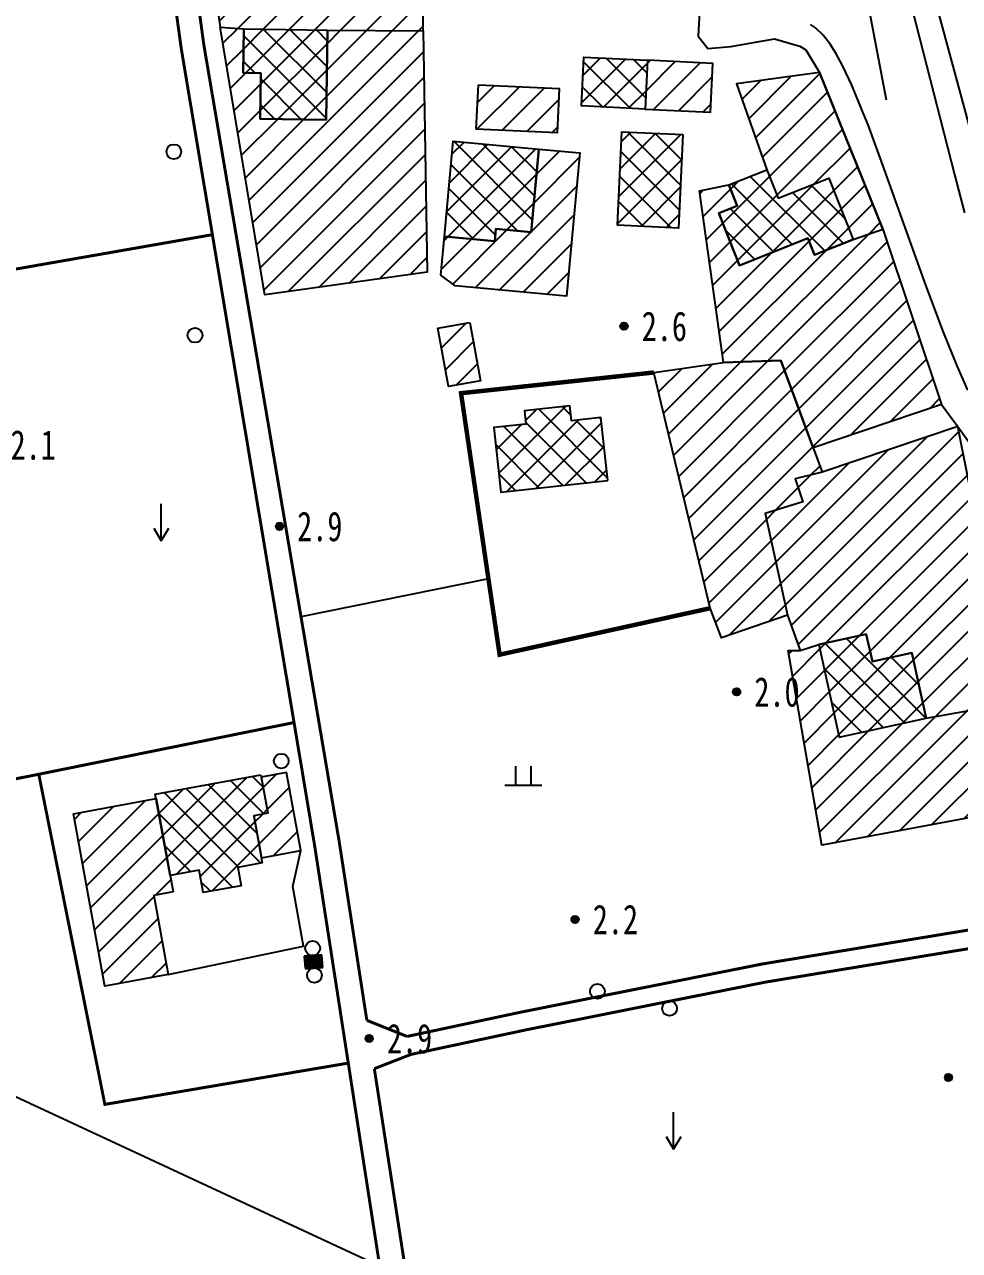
# Model space of a CAD drawing. Header units: metres. Extents: x 494039 to 619385, y 3351420 to 3402703.
# Drawn here: x 585839.3 to 585965.7, y 3394115.3 to 3394281.1 of the extents above; entities that cross this region are included whole.
import ezdxf
from ezdxf.enums import TextEntityAlignment as Align

# ---------------------------------------------------------------- set-up
doc = ezdxf.new("R2010")
doc.units = ezdxf.units.M
for name, pattern in [('2430', [0]), ('2450', [0]), ('8522', [0]), ('9610', [0])]:
    doc.linetypes.add(name, pattern=pattern)
for name, color, linetype in [('210100', 130, 'Continuous'), ('261301', 141, 'Continuous'), ('310300', 8, 'Continuous'), ('310500', 8, 'Continuous'), ('380201', 8, '2430'), ('380202', 8, '2450'), ('420500', 8, 'Continuous'), ('510301', 8, 'Continuous'), ('510402', 8, 'Continuous'), ('720100', 8, 'Continuous'), ('760202', 8, '8522'), ('810100', 8, '9610'), ('810200', 8, 'Continuous'), ('810301', 8, 'Continuous'), ('810302', 8, 'Continuous'), ('范围线', 8, 'Continuous')]:
    doc.layers.add(name, color=color, linetype=linetype)
pattern_1 = [(45, (0, 0), (-1.767766953, 1.767766953), []), (135, (0, 0), (-1.767766953, -1.767766953), [])]
pattern_2 = [(45, (0, 0), (-1.767766953, 1.767766953), [])]

# ---------------------------------------------------------------- blocks, each defined once
blk = doc.blocks.new('gc170')
at = {"linetype": 'Continuous'}
blk.add_circle((0, 0), 0.5, dxfattribs=at)
blk = doc.blocks.new('gu')
at = {"flags": 128}
for points in [[(3.75, 0), (-3.75, 0)], [(2.711, -0.6), (3.75, 0), (3.75, 0), (2.711, 0.6)]]:
    blk.add_lwpolyline(points, dxfattribs=at)
blk = doc.blocks.new('p_point')
for radius in [0.25, 0.2, 0.15, 0.1, 0.05]:
    blk.add_circle((0, 0), radius)
blk.add_point((0, 0))
blk = doc.blocks.new('gc120')
for p, q in [((0, 0), (0, 2.5)), ((-0.5, 0.866), (0, 0)), ((0, 0), (0.5, 0.866))]:
    blk.add_line(p, q)
blk = doc.blocks.new('vm')
at = {"linetype": 'Continuous'}
for p, q in [((-0.5, 0), (-0.5, 1.3)), ((0.5, 1.3), (0.5, 0)), ((1.25, 0), (-1.25, 0))]:
    blk.add_line(p, q, dxfattribs=at)
blk = doc.blocks.new('1-3&1-4')
at = {"layer": '310300', "linetype": 'Continuous'}
h = blk.add_hatch(dxfattribs=at)
h.set_pattern_fill('ANSI31', color=8, scale=20, style=0)
h.set_pattern_definition(pattern_2)
h.paths.add_polyline_path([(585868.9465, 3394280.5232), (585880.2614, 3394280.3554), (585893.1674, 3394280.2521), (585893.1489, 3394292.8742), (585863.9106, 3394293.3485), (585865.7434, 3394280.7701)])
h = blk.add_hatch(dxfattribs=at)
h.set_pattern_fill('ANSI31', color=8, scale=20, style=0)
h.set_pattern_definition(pattern_2)
h.paths.add_polyline_path([(585865.7434, 3394280.7701), (585868.9465, 3394280.5232), (585868.858, 3394274.5539), (585871.218, 3394274.519), (585871.1266, 3394268.354), (585880.0815, 3394268.2212), (585880.2614, 3394280.3554), (585893.1674, 3394280.2521), (585893.7256, 3394247.6303), (585871.781, 3394244.5398)])
h = blk.add_hatch(dxfattribs=at)
h.set_pattern_fill('ANSI31', color=8, scale=20, style=0)
h.set_pattern_definition(pattern_2)
h.paths.add_polyline_path([(585923.5275, 3394276.2817), (585923.2063, 3394269.6759), (585932.0484, 3394269.246), (585932.3696, 3394275.8518)])
h = blk.add_hatch(dxfattribs=at)
h.set_pattern_fill('ANSI31', color=8, scale=20, style=0)
h.set_pattern_definition(pattern_2)
h.paths.add_polyline_path([(585939.6707, 3394261.466), (585941.1986, 3394257.6179), (585948.0586, 3394260.3417), (585951.3602, 3394252.0266), (585955.3577, 3394253.4563), (585946.7938, 3394274.6061), (585935.5636, 3394273.0839)])
h = blk.add_hatch(dxfattribs=at)
h.set_pattern_fill('ANSI31', color=8, scale=20, style=0)
h.set_pattern_definition(pattern_2)
h.paths.add_polyline_path([(585900.6478, 3394272.9536), (585911.5819, 3394272.4521), (585911.3063, 3394266.4438), (585900.3722, 3394266.9453)])
h = blk.add_hatch(dxfattribs=at)
h.set_pattern_fill('ANSI31', color=8, scale=20, style=0)
h.set_pattern_definition(pattern_2)
h.paths.add_polyline_path([(585908.8232, 3394264.273), (585914.3826, 3394263.7565), (585912.5806, 3394244.3598), (585897.4949, 3394245.7613), (585895.5785, 3394247.2311), (585896.0622, 3394252.4376), (585902.8541, 3394251.8066), (585903.0085, 3394253.468), (585907.7782, 3394253.0249)])
h = blk.add_hatch(dxfattribs=at)
h.set_pattern_fill('ANSI31', color=8, scale=20, style=0)
h.set_pattern_definition(pattern_2)
h.paths.add_polyline_path([(585934.5298, 3394259.4248), (585935.6533, 3394256.5953), (585933.1717, 3394255.6099), (585935.9818, 3394248.5324), (585945.2326, 3394252.2055), (585946.1284, 3394249.9493), (585951.3602, 3394252.0266), (585955.3577, 3394253.4563), (585963.2951, 3394229.748), (585945.9397, 3394223.8504), (585941.5504, 3394235.682), (585933.804, 3394235.3854), (585930.5355, 3394258.6153)])
h = blk.add_hatch(dxfattribs=at)
h.set_pattern_fill('ANSI31', color=8, scale=20, style=0)
h.set_pattern_definition(pattern_2)
h.paths.add_polyline_path([(585899.4749, 3394240.8329), (585900.9408, 3394232.9477), (585896.6307, 3394232.1464), (585895.1648, 3394240.0316)])
h = blk.add_hatch(dxfattribs=at)
h.set_pattern_fill('ANSI31', color=8, scale=20, style=0)
h.set_pattern_definition(pattern_2)
h.paths.add_polyline_path([(585933.804, 3394235.3854), (585941.5504, 3394235.682), (585945.9397, 3394223.8504), (585947.1301, 3394220.5658), (585943.508, 3394219.6967), (585944.528, 3394216.5714), (585939.436, 3394214.9852), (585942.4489, 3394201.226), (585933.5133, 3394198.1709), (585932.0081, 3394202.1817), (585924.3938, 3394234.0573)])
h = blk.add_hatch(dxfattribs=at)
h.set_pattern_fill('ANSI31', color=8, scale=20, style=0)
h.set_pattern_definition(pattern_2)
h.paths.add_polyline_path([(585947.1301, 3394220.5658), (585943.508, 3394219.6967), (585944.528, 3394216.5714), (585939.436, 3394214.9852), (585942.4489, 3394201.226), (585944.1607, 3394196.4452), (585946.7002, 3394197.2753), (585953.1215, 3394198.6853), (585953.935, 3394194.9801), (585959.286, 3394196.1551), (585961.2226, 3394187.3354), (585972.8973, 3394189.3767), (585968.8365, 3394209.8806), (585965.4889, 3394226.7621)])
h = blk.add_hatch(dxfattribs=at)
h.set_pattern_fill('ANSI31', color=8, scale=20, style=0)
h.set_pattern_definition(pattern_2)
h.paths.add_polyline_path([(585944.1607, 3394196.4452), (585946.7002, 3394197.2753), (585949.4503, 3394184.7505), (585961.2226, 3394187.3354), (585972.8973, 3394189.3767), (585976.5791, 3394190.1844), (585979.3296, 3394176.1217), (585947.1027, 3394170.1319), (585942.5658, 3394196.4419)])
h = blk.add_hatch(dxfattribs=at)
h.set_pattern_fill('ANSI31', color=8, scale=20, style=0)
h.set_pattern_definition(pattern_2)
h.paths.add_polyline_path([(585872.1767, 3394174.4694), (585870.2612, 3394174.1204), (585871.2961, 3394168.4404), (585876.6254, 3394169.4114), (585874.7047, 3394179.9525), (585871.2909, 3394179.3304)])
h = blk.add_hatch(dxfattribs=at)
h.set_pattern_fill('ANSI31', color=8, scale=20, style=0)
h.set_pattern_definition(pattern_2)
h.paths.add_polyline_path([(585859.3591, 3394163.8116), (585856.7422, 3394163.3348), (585858.6915, 3394152.637), (585850.1228, 3394151.0757), (585845.873, 3394174.3993), (585857.0586, 3394176.4374)])
at = {"layer": '310500', "linetype": 'Continuous'}
h = blk.add_hatch(dxfattribs=at)
h.set_pattern_fill('ANSI37', color=8, scale=20, style=0)
h.set_pattern_definition(pattern_1)
h.paths.add_polyline_path([(585880.2614, 3394280.3554), (585880.0815, 3394268.2212), (585871.1266, 3394268.354), (585871.218, 3394274.519), (585868.858, 3394274.5539), (585868.9465, 3394280.5232)])
h = blk.add_hatch(dxfattribs=at)
h.set_pattern_fill('ANSI37', color=8, scale=20, style=0)
h.set_pattern_definition(pattern_1)
h.paths.add_polyline_path([(585923.5275, 3394276.2817), (585923.2063, 3394269.6759), (585914.5786, 3394270.0954), (585914.8998, 3394276.7012)])
h = blk.add_hatch(dxfattribs=at)
h.set_pattern_fill('ANSI37', color=8, scale=20, style=0)
h.set_pattern_definition(pattern_1)
h.paths.add_polyline_path([(585928.3232, 3394266.2261), (585927.7248, 3394253.5662), (585919.4617, 3394253.9568), (585920.0602, 3394266.6167)])
h = blk.add_hatch(dxfattribs=at)
h.set_pattern_fill('ANSI37', color=8, scale=20, style=0)
h.set_pattern_definition(pattern_1)
h.paths.add_polyline_path([(585908.8232, 3394264.273), (585907.7782, 3394253.0249), (585903.0085, 3394253.468), (585902.8541, 3394251.8066), (585896.0622, 3394252.4376), (585897.2615, 3394265.3471)])
h = blk.add_hatch(dxfattribs=at)
h.set_pattern_fill('ANSI37', color=8, scale=20, style=0)
h.set_pattern_definition(pattern_1)
h.paths.add_polyline_path([(585951.3602, 3394252.0266), (585946.1284, 3394249.9493), (585945.2326, 3394252.2055), (585935.9818, 3394248.5324), (585933.1717, 3394255.6099), (585935.6533, 3394256.5953), (585934.5298, 3394259.4248), (585939.6707, 3394261.466), (585941.1986, 3394257.6179), (585948.0586, 3394260.3417)])
h = blk.add_hatch(dxfattribs=at)
h.set_pattern_fill('ANSI37', color=8, scale=20, style=0)
h.set_pattern_definition(pattern_1)
h.paths.add_polyline_path([(585918.1613, 3394219.4705), (585917.2301, 3394227.9619), (585913.2239, 3394227.5225), (585913.0019, 3394229.5468), (585906.8861, 3394228.8761), (585907.0839, 3394227.0726), (585902.7417, 3394226.5963), (585903.6972, 3394217.8841)])
h = blk.add_hatch(dxfattribs=at)
h.set_pattern_fill('ANSI37', color=8, scale=20, style=0)
h.set_pattern_definition(pattern_1)
h.paths.add_polyline_path([(585949.4503, 3394184.7505), (585961.2226, 3394187.3354), (585959.286, 3394196.1551), (585953.935, 3394194.9801), (585953.1215, 3394198.6853), (585946.7002, 3394197.2753)])
h = blk.add_hatch(dxfattribs=at)
h.set_pattern_fill('ANSI37', color=8, scale=20, style=0)
h.set_pattern_definition(pattern_1)
h.paths.add_polyline_path([(585871.2362, 3394179.6306), (585872.1767, 3394174.4694), (585870.2612, 3394174.1204), (585871.4241, 3394167.7381), (585868.1033, 3394167.133), (585868.5538, 3394164.6604), (585863.4167, 3394163.7244), (585862.8672, 3394166.7402), (585858.9554, 3394166.0274), (585856.951, 3394177.0277)])
at = {"layer": '210100', "color": 141, "linetype": 'Continuous', "elevation": 0.9349, "flags": 128}
for points in [[(585966.8377, 3394231.6572), (585965.3937, 3394234.9378), (585963.5469, 3394239.5235), (585961.1647, 3394245.8437), (585955.3622, 3394262.088), (585953.3485, 3394267.5302), (585952.5806, 3394269.4968), (585951.1554, 3394272.9109), (585949.9157, 3394275.5671), (585949.013, 3394277.2358), (585948.2348, 3394278.4534), (585947.2797, 3394279.6781), (585946.2609, 3394280.6565), (585945.5699, 3394281.1329)], [(585952.7422, 3394308.9252), (585965.0371, 3394260.8335), (585966.4067, 3394255.6345)]]:
    blk.add_lwpolyline(points, dxfattribs=at)
at = {"layer": '310300', "color": 8, "linetype": 'Continuous', "flags": 128}
for points, elevation in [([(585868.9465, 3394280.5232), (585880.2614, 3394280.3554), (585893.1674, 3394280.2521), (585893.1489, 3394292.8742), (585863.9106, 3394293.3485), (585865.7434, 3394280.7701)], 5.6833), ([(585923.5275, 3394276.2817), (585923.2063, 3394269.6759), (585932.0484, 3394269.246), (585932.3696, 3394275.8518)], 5.747), ([(585939.6707, 3394261.466), (585941.1986, 3394257.6179), (585948.0586, 3394260.3417), (585951.3602, 3394252.0266), (585955.3577, 3394253.4563), (585946.7938, 3394274.6061), (585935.5636, 3394273.0839)], 5.8745), ([(585900.6478, 3394272.9536), (585911.5819, 3394272.4521), (585911.3063, 3394266.4438), (585900.3722, 3394266.9453)], 5.747), ([(585908.8232, 3394264.273), (585914.3826, 3394263.7565), (585912.5806, 3394244.3598), (585897.4949, 3394245.7613), (585895.5785, 3394247.2311), (585896.0622, 3394252.4376), (585902.8541, 3394251.8066), (585903.0085, 3394253.468), (585907.7782, 3394253.0249)], 5.747), ([(585899.4749, 3394240.8329), (585900.9408, 3394232.9477), (585896.6307, 3394232.1464), (585895.1648, 3394240.0316)], 5.8745), ([(585933.804, 3394235.3854), (585941.5504, 3394235.682), (585945.9397, 3394223.8504), (585947.1301, 3394220.5658), (585943.508, 3394219.6967), (585944.528, 3394216.5714), (585939.436, 3394214.9852), (585942.4489, 3394201.226), (585933.5133, 3394198.1709), (585932.0081, 3394202.1817), (585924.3938, 3394234.0573)], 5.8745), ([(585947.1301, 3394220.5658), (585943.508, 3394219.6967), (585944.528, 3394216.5714), (585939.436, 3394214.9852), (585942.4489, 3394201.226), (585944.1607, 3394196.4452), (585946.7002, 3394197.2753), (585953.1215, 3394198.6853), (585953.935, 3394194.9801), (585959.286, 3394196.1551), (585961.2226, 3394187.3354), (585972.8973, 3394189.3767), (585968.8365, 3394209.8806), (585965.4889, 3394226.7621)], 5.8745), ([(585944.1607, 3394196.4452), (585946.7002, 3394197.2753), (585949.4503, 3394184.7505), (585961.2226, 3394187.3354), (585972.8973, 3394189.3767), (585976.5791, 3394190.1844), (585979.3296, 3394176.1217), (585947.1027, 3394170.1319), (585942.5658, 3394196.4419)], 5.8745), ([(585872.1767, 3394174.4694), (585870.2612, 3394174.1204), (585871.2961, 3394168.4404), (585876.6254, 3394169.4114), (585874.7047, 3394179.9525), (585871.2909, 3394179.3304)], 5.6738), ([(585859.3591, 3394163.8116), (585856.7422, 3394163.3348), (585858.6915, 3394152.637), (585850.1228, 3394151.0757), (585845.873, 3394174.3993), (585857.0586, 3394176.4374)], 5.6738)]:
    blk.add_lwpolyline(points, close=True, dxfattribs=dict(at, elevation=elevation))
for points in [[(585865.7434, 3394280.7701), (585868.9465, 3394280.5232), (585868.858, 3394274.5539), (585871.218, 3394274.519), (585871.1266, 3394268.354), (585880.0815, 3394268.2212), (585880.2614, 3394280.3554), (585893.1674, 3394280.2521), (585893.7256, 3394247.6303), (585871.781, 3394244.5398)], [(585934.5298, 3394259.4248), (585935.6533, 3394256.5953), (585933.1717, 3394255.6099), (585935.9818, 3394248.5324), (585945.2326, 3394252.2055), (585946.1284, 3394249.9493), (585951.3602, 3394252.0266), (585955.3577, 3394253.4563), (585963.2951, 3394229.748), (585945.9397, 3394223.8504), (585941.5504, 3394235.682), (585933.804, 3394235.3854), (585930.5355, 3394258.6153)]]:
    blk.add_lwpolyline(points, close=True, dxfattribs=at)
at = {"layer": '310500', "color": 8, "linetype": 'Continuous', "flags": 128}
for points, elevation in [([(585880.2614, 3394280.3554), (585880.0815, 3394268.2212), (585871.1266, 3394268.354), (585871.218, 3394274.519), (585868.858, 3394274.5539), (585868.9465, 3394280.5232)], 10.8264), ([(585923.5275, 3394276.2817), (585923.2063, 3394269.6759), (585914.5786, 3394270.0954), (585914.8998, 3394276.7012)], 10.8264), ([(585928.3232, 3394266.2261), (585927.7248, 3394253.5662), (585919.4617, 3394253.9568), (585920.0602, 3394266.6167)], 10.8264), ([(585908.8232, 3394264.273), (585907.7782, 3394253.0249), (585903.0085, 3394253.468), (585902.8541, 3394251.8066), (585896.0622, 3394252.4376), (585897.2615, 3394265.3471)], 10.8264), ([(585951.3602, 3394252.0266), (585946.1284, 3394249.9493), (585945.2326, 3394252.2055), (585935.9818, 3394248.5324), (585933.1717, 3394255.6099), (585935.6533, 3394256.5953), (585934.5298, 3394259.4248), (585939.6707, 3394261.466), (585941.1986, 3394257.6179), (585948.0586, 3394260.3417)], 10.8264), ([(585918.1613, 3394219.4705), (585917.2301, 3394227.9619), (585913.2239, 3394227.5225), (585913.0019, 3394229.5468), (585906.8861, 3394228.8761), (585907.0839, 3394227.0726), (585902.7417, 3394226.5963), (585903.6972, 3394217.8841)], 11.5883), ([(585949.4503, 3394184.7505), (585961.2226, 3394187.3354), (585959.286, 3394196.1551), (585953.935, 3394194.9801), (585953.1215, 3394198.6853), (585946.7002, 3394197.2753)], 11.3281)]:
    blk.add_lwpolyline(points, close=True, dxfattribs=dict(at, elevation=elevation))
blk.add_lwpolyline([(585871.2362, 3394179.6306), (585872.1767, 3394174.4694), (585870.2612, 3394174.1204), (585871.4241, 3394167.7381), (585868.1033, 3394167.133), (585868.5538, 3394164.6604), (585863.4167, 3394163.7244), (585862.8672, 3394166.7402), (585858.9554, 3394166.0274), (585856.951, 3394177.0277)], close=True, dxfattribs=at)
at = {"layer": '380201', "color": 8, "linetype": '2430', "const_width": 0.6, "elevation": 5.8745, "flags": 128}
blk.add_lwpolyline([(585924.3938, 3394234.0573), (585898.3058, 3394231.2528), (585903.5233, 3394195.8967), (585932.0081, 3394202.1817)], dxfattribs=at)
at = {"layer": '380202', "color": 8, "linetype": '2450', "elevation": 5.6738, "flags": 128}
blk.add_lwpolyline([(585858.6915, 3394152.637), (585877.0151, 3394156.4879), (585875.5419, 3394164.5605), (585876.6254, 3394169.4114)], dxfattribs=at)
at = {"layer": '420500', "color": 8, "linetype": 'Continuous', "const_width": 0.4, "flags": 128}
for points in [[(585840.5561, 3394416.0751), (585848.9591, 3394361.9352), (585860.4531, 3394277.9141)], [(585851.7402, 3394364.2145), (585852.0244, 3394362.3828), (585863.5222, 3394278.3339)], [(585860.4531, 3394277.9141), (585878.4816, 3394170.2095), (585887.294, 3394113.2754)], [(585863.5222, 3394278.3339), (585881.8058, 3394170.745), (585885.5652, 3394146.457)], [(585891.0129, 3394144.2785), (585906.4508, 3394147.5735), (585939.0597, 3394154.0767), (585968.3652, 3394158.899), (585975.5781, 3394158.4572), (585983.9571, 3394157.0977), (585990.7302, 3394157.5409)], [(585891.5325, 3394141.8445), (585906.954, 3394145.136), (585939.5053, 3394151.6276), (585968.4928, 3394156.3977), (585975.302, 3394155.9806), (585983.8012, 3394154.6016), (585992.2188, 3394154.9062), (585999.4624, 3394155.9157)]]:
    blk.add_lwpolyline(points, dxfattribs=at)
for points, elevation in [([(585891.0129, 3394144.2785), (585885.5652, 3394146.457)], 3.0831), ([(585891.5325, 3394141.8445), (585886.5774, 3394139.9172)], 3.0831), ([(585886.5774, 3394139.9172), (585890.9648, 3394111.5713)], 3.5485)]:
    blk.add_lwpolyline(points, dxfattribs=dict(at, elevation=elevation))
at = {"layer": '510402', "color": 8, "linetype": 'Continuous'}
for p, q in [((585879.4993, 3394155.273), (585877.1046, 3394155.113)), ((585877.1046, 3394155.113), (585877.2149, 3394153.4623)), ((585879.6096, 3394153.6223), (585879.4993, 3394155.273)), ((585877.2149, 3394153.4623), (585879.6096, 3394153.6223))]:
    blk.add_line(p, q, dxfattribs=at)
at = {"layer": '510402', "color": 8, "linetype": 'Continuous', "const_width": 2.4, "flags": 128}
blk.add_lwpolyline([(585878.4238, 3394153.3699), (585878.2904, 3394155.3654)], dxfattribs=at)
at = {"layer": '760202', "color": 8, "linetype": '8522', "flags": 128}
blk.add_lwpolyline([(586094.8356, 3394219.159), (586067.3258, 3394221.6482), (586067.4549, 3394218.7745), (586048.7439, 3394219.4494), (586048.6156, 3394221.3649), (586041.6851, 3394221.1815), (586025.4381, 3394218.7729), (586025.2793, 3394219.844), (586020.9201, 3394219.1977), (586005.3074, 3394220.145), (585987.665, 3394226.8164), (585983.3363, 3394229.6535), (585980.6521, 3394232.7712), (585974.1003, 3394241.5729), (585970.6304, 3394254.1925), (585959.1041, 3394296.7849), (585951.405, 3394328.4242), (585945.3827, 3394343.1234), (585939.8521, 3394351.3036), (585937.2866, 3394353.1223), (585935.1195, 3394353.5915), (585932.9736, 3394352.6968), (585931.4453, 3394350.8095), (585930.466, 3394348.2172), (585933.7175, 3394331.7337), (585933.2315, 3394329.9442), (585931.8546, 3394327.1045), (585929.442, 3394324.7771), (585911.2201, 3394319.3535), (585912.4746, 3394314.9454), (585912.3009, 3394312.8183), (585913.4441, 3394308.6154), (585932.0121, 3394313.3783), (585933.9804, 3394312.7856), (585937.0815, 3394309.0427), (585938.441, 3394305.2624), (585939.5229, 3394294.0399), (585938.2213, 3394291.5227), (585935.0072, 3394288.0906), (585930.5528, 3394282.8403), (585930.3556, 3394279.5233), (585931.666, 3394277.8607), (585934.7925, 3394278.1543), (585940.7093, 3394279.1931), (585944.1448, 3394278.1923), (585944.9473, 3394277.7004), (585946.7938, 3394274.6061), (585955.3577, 3394253.4563), (585963.2951, 3394229.748), (585965.4889, 3394226.7621), (585970.5252, 3394219.67), (585972.625, 3394214.7006), (585974.0415, 3394204.6263), (585974.9811, 3394203.5595), (585976.8873, 3394202.2686), (585980.2738, 3394201.7891), (586008.6456, 3394206.1265), (586026.1282, 3394206.1667), (586026.7109, 3394204.0864), (586062.6867, 3394207.1264), (586096.8371, 3394206.1108)], dxfattribs=at)
at = {"layer": '810100', "color": 8, "linetype": '9610', "elevation": 2.9976, "flags": 128}
blk.add_lwpolyline([(585902.0085, 3394206.1617), (585876.6591, 3394201.0307)], dxfattribs=at)
at = {"layer": '810200', "color": 8, "linetype": 'Continuous', "const_width": 0.4, "flags": 128}
for points, elevation in [([(585809.0071, 3394242.9566), (585864.6751, 3394252.691)], 3.0661), ([(585875.7176, 3394186.7223), (585841.1945, 3394179.7298), (585850.1304, 3394135.0892), (585883.0534, 3394140.6726)], 3.3337), ([(585841.1945, 3394179.7298), (585797.4846, 3394171.082)], 3.3337)]:
    blk.add_lwpolyline(points, dxfattribs=dict(at, elevation=elevation))
at = {"layer": '范围线', "color": 8, "flags": 128}
blk.add_lwpolyline([(580974.9971, 3398172.2884), (580158.1729, 3397748.7629), (583102.2681, 3395406.1495), (589376.9328, 3392493.3034), (594318.9563, 3392016.403), (594002.9657, 3392059.9931), (593709.5027, 3392110.274), (593489.39, 3392154.2585), (593446.55, 3392164.1073), (593184.0367, 3392224.4585), (592856.0894, 3392311.9807), (592630.9821, 3392379.424), (592345.2786, 3392474.0542), (592112.8421, 3392558.6278), (591835.9381, 3392668.5492), (591571.4074, 3392783.2499), (591303.4331, 3392909.9936), (591275.2655, 3392923.316), (591065.2798, 3393031.2284), (591019.813, 3393054.5939), (590886.2864, 3393127.1825), (590776.1303, 3393189.2284), (589711.9005, 3393302.4152), (583546.9224, 3396125.8295)], close=True, dxfattribs=at)
at = {"layer": '261301', "color": 141, "linetype": 'Continuous', "xscale": 2, "yscale": 2, "rotation": 100.8004648973657}
blk.add_blockref('gu', (585954.4129, 3394278.2776, 1.9149), dxfattribs=at)
at = {"layer": '510301', "color": 8, "linetype": 'Continuous', "xscale": 2, "yscale": 2}
for p in [(585859.4599, 3394263.9052, 3.1184), (585862.3293, 3394239.0956, 3.1184), (585873.991, 3394181.5087, 3.1184), (585916.7516, 3394150.3821, 3.1184), (585926.508, 3394148.0618, 3.0441)]:
    blk.add_blockref('gc170', p, dxfattribs=at)
at = {"layer": '510402', "color": 8, "linetype": 'Continuous', "xscale": 2, "yscale": 2}
for p in [(585878.2353, 3394156.1908), (585878.4789, 3394152.5445)]:
    blk.add_blockref('gc170', p, dxfattribs=at)
at = {"layer": '720100', "color": 8, "linetype": 'Continuous', "xscale": 2, "yscale": 2, "zscale": 2}
for p in [(585920.3438, 3394240.3073, 2.5879), (585873.7432, 3394213.2468, 2.8679), (585935.5764, 3394190.865, 1.9577), (585913.7254, 3394160.0999, 2.2452), (585885.8825, 3394143.9887, 2.8878), (585964.2249, 3394138.7298, 2.2315)]:
    blk.add_blockref('p_point', p, dxfattribs=at)
at = {"layer": '810301', "color": 8, "linetype": 'Continuous', "xscale": 2, "yscale": 2}
for p in [(585857.7664, 3394211.2762, 1.9149), (585927.0613, 3394129.0301, 1.9149)]:
    blk.add_blockref('gc120', p, dxfattribs=at)
at = {"layer": '810302', "color": 8, "linetype": 'Continuous', "xscale": 2, "yscale": 2}
blk.add_blockref('vm', (585906.7382, 3394178.2135, 1.9149), dxfattribs=at)
at = {"layer": '720100', "color": 8, "width": 0.75}
for s, p in [('2.6', (585922.7438, 3394240.3073, 2.5879)), ('2.1', (585837.3773, 3394224.2647, 2.1496)), ('2.9', (585876.1432, 3394213.2468, 2.8679)), ('2.0', (585937.9764, 3394190.865, 1.9577)), ('2.2', (585916.1254, 3394160.0999, 2.2452)), ('2.9', (585888.2825, 3394143.9887, 2.8878))]:
    blk.add_text(s, height=4, dxfattribs=at).set_placement(p, align=Align.MIDDLE_LEFT)

msp = doc.modelspace()

# ---------------------------------------------------------------- block references
msp.add_blockref('1-3&1-4', (0, 0))

doc.saveas('drawing.dxf')
